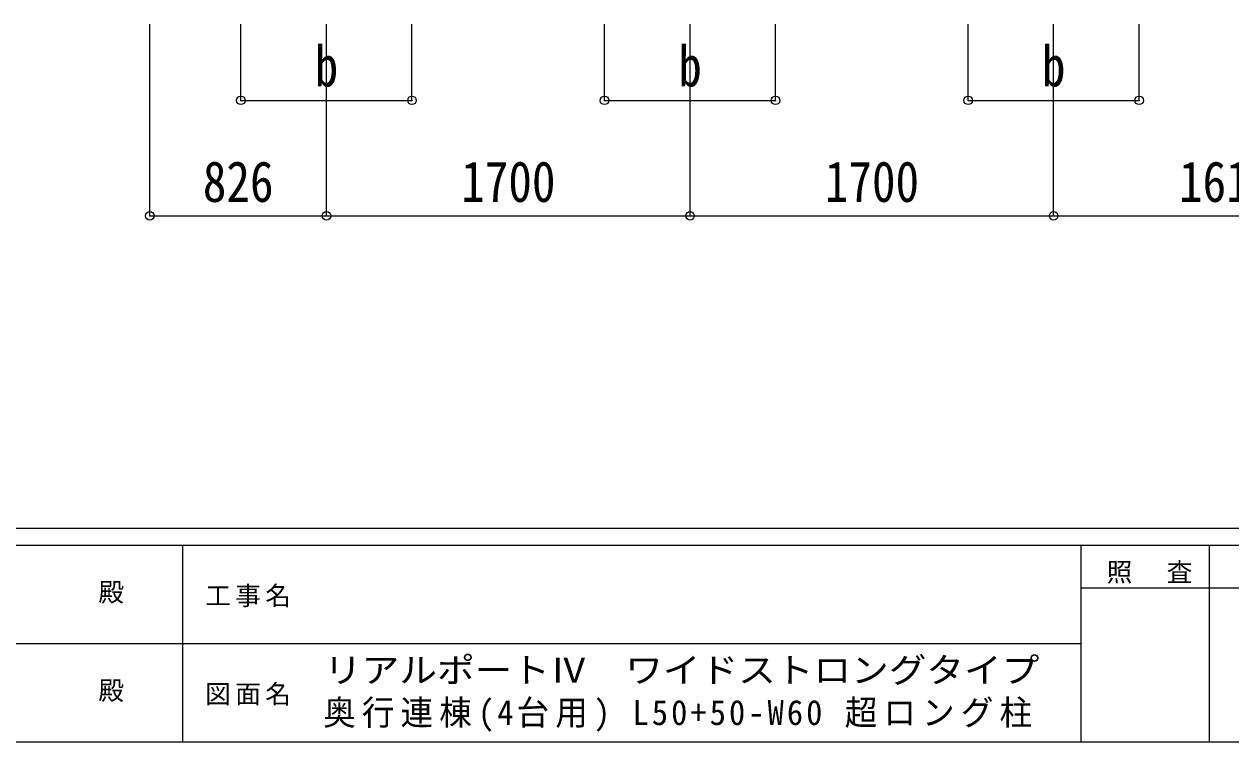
# Model space of a CAD drawing. Units: millimetres at full size, sheet at 1:40. Extents: x -11181 to 11305, y -7804 to 7716.
# Drawn here: x -1277 to 4364, y -7804 to -4446 of the extents above; entities that cross this region are included whole.
import ezdxf
from ezdxf.enums import TextEntityAlignment as Align

# ---------------------------------------------------------------- set-up
doc = ezdxf.new("R2010")
doc.units = ezdxf.units.MM
doc.header["$LTSCALE"] = 40
doc.header["$PDMODE"] = 32
doc.header["$PDSIZE"] = 40
doc.layers.add('0-A_寸法', color=6, linetype='Continuous', lineweight=9)
doc.layers.add('F-0_240', color=7, linetype='Continuous', lineweight=9)
doc.styles.add('ＭＳ ゴシック', font='')
doc.styles.get('ＭＳ ゴシック').set_extended_font_data('MS Gothic')

msp = doc.modelspace()

# ---------------------------------------------------------------- linework, layer by layer
at = {"layer": '0-A_寸法'}
for p, q in [((-690.06, -5342.82), (-690.06, -4445.91)), ((-264.06, -4802.45), (-264.06, -4445.91)), ((135.94, -5342.82), (135.94, -4445.91)), ((535.94, -4802.45), (535.94, -4445.91)), ((1435.94, -4802.45), (1435.94, -4445.91)), ((1835.94, -5342.82), (1835.94, -4445.91)), ((2235.94, -4802.45), (2235.94, -4445.91)), ((3135.94, -4802.45), (3135.94, -4445.91)), ((3535.94, -5342.82), (3535.94, -4445.91)), ((3935.94, -4802.45), (3935.94, -4445.91)), ((-264.06, -4802.45), (535.94, -4802.45)), ((1435.94, -4802.45), (2235.94, -4802.45)), ((3135.94, -4802.45), (3935.94, -4802.45)), ((-690.06, -5342.82), (135.94, -5342.82)), ((135.94, -5342.82), (1835.94, -5342.82)), ((1835.94, -5342.82), (3535.94, -5342.82)), ((3535.94, -5342.82), (5147.94, -5342.82))]:
    msp.add_line(p, q, dxfattribs=at)
for p in [(-264.06, -4802.45), (535.94, -4802.45), (1435.94, -4802.45), (2235.94, -4802.45), (3135.94, -4802.45), (3935.94, -4802.45), (-690.06, -5342.82), (135.94, -5342.82), (1835.94, -5342.82), (3535.94, -5342.82)]:
    msp.add_point(p, dxfattribs=at)
at = {"layer": 'F-0_240', "color": 5}
for p, q in [((-11180.61, -6803.54), (10739.39, -6803.54)), ((-11180.61, -6883.54), (7183.72, -6883.54)), ((-536.28, -6883.54), (-536.28, -7803.54)), ((3663.72, -6883.54), (3663.72, -7803.54)), ((4263.72, -6883.54), (4263.72, -7803.54)), ((3663.72, -7083.54), (6063.72, -7083.54)), ((-4536.28, -7343.54), (3663.72, -7343.54)), ((-11180.61, -7803.54), (10739.39, -7803.54))]:
    msp.add_line(p, q, dxfattribs=at)

# ---------------------------------------------------------------- texts
at = {"layer": '0-A_寸法', "color": 7, "style": 'ＭＳ ゴシック', "width": 0.85}
for s, p in [('b', (80.94, -4794.45)), ('b', (1780.94, -4794.45)), ('b', (3480.94, -4794.45)), ('826', (-442.06, -5334.82)), ('1700', (765.94, -5334.82)), ('1700', (2465.94, -5334.82)), ('1612', (4121.94, -5334.82))]:
    msp.add_text(s, height=190.6, dxfattribs=at).set_placement(p, align=Align.BOTTOM_LEFT)
at = {"layer": 'F-0_240', "style": 'ＭＳ ゴシック'}
for p in [(-930.57, -7173.54), (-930.57, -7633.54)]:
    msp.add_text('殿', height=87.98, dxfattribs=at).set_placement(p, align=Align.BOTTOM_LEFT)
at = {"layer": 'F-0_240', "style": 'ＭＳ ゴシック', "width": 1.1}
msp.add_text('リアルポートⅣ\u3000ワイドストロングタイプ', height=117.3, dxfattribs=at).set_placement((124.97, -7561.39), align=Align.BOTTOM_LEFT)
at = {"layer": 'F-0_240', "attachment_point": 7, "style": 'ＭＳ ゴシック'}
for s, insert, char_height in [('\\T1.17;照\u3000査', (3783.72, -7063.54), 87.98), ('\\T1.17;工事名', (-430.81, -7173.54), 87.98), ('\\T1.17;図面名', (-430.81, -7633.54), 87.98), ('\\T1.19;\\W0.95;奥行連棟(4台用)\\~L50+50-W60\\~超ロング柱', (120.88, -7756.06), 117.3)]:
    msp.add_mtext(s, dxfattribs=dict(at, insert=insert, char_height=char_height))

doc.saveas('drawing.dxf')
